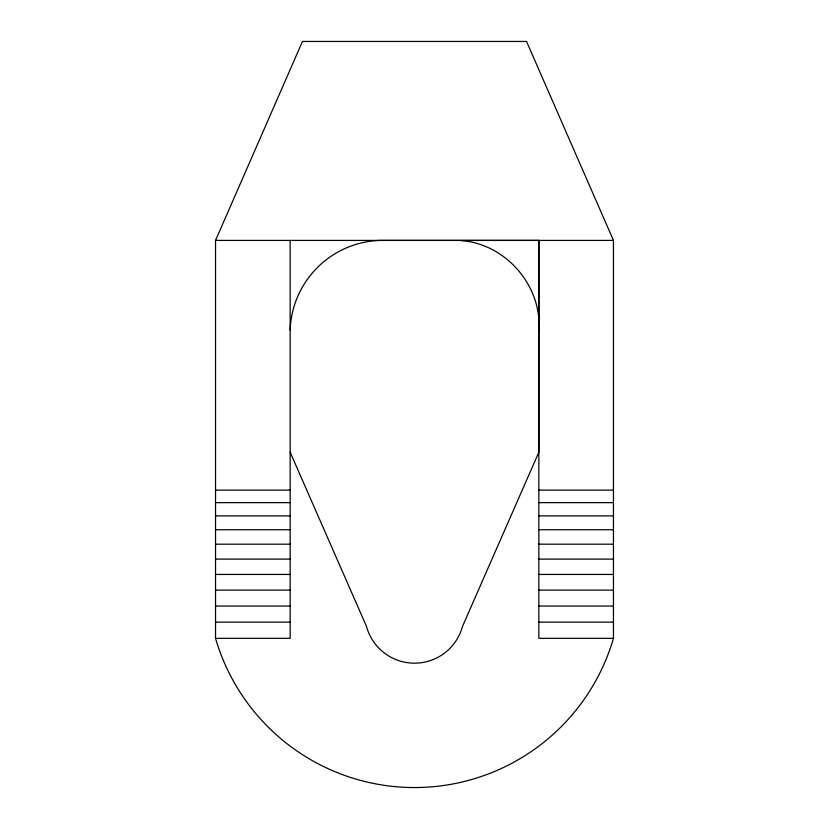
<?xml version="1.0" encoding="UTF-8"?>
<svg xmlns="http://www.w3.org/2000/svg" width="829" height="829" viewBox="0 0 829 829"><rect width="100%" height="100%" fill="white"/><g stroke="black" fill="none" stroke-linecap="round" stroke-linejoin="round"><path stroke-width="1.24" d="M290.15 329.942A93.014 93.014 0 0 1 379.682 240.41L538.85 240.41L538.85 452.199L462.541 626.33A49.74 49.74 0 0 1 366.459 626.33L290.15 452.199M290.15 240.4L290.15 638.33L215.54 638.33L215.54 240.41L302.461 41.45L526.539 41.45L613.46 240.41L613.46 638.33L538.85 638.33L538.85 240.4M215.54 240.41L613.46 240.41M215.54 490.105L290.15 490.105M538.85 490.105L613.46 490.105M215.54 502.643L290.15 502.643M538.85 502.643L613.46 502.643M215.54 515.876L290.15 515.876M538.85 515.876L613.46 515.876M215.54 529.741L290.15 529.741M538.85 529.741L613.46 529.741M215.54 544.176L290.15 544.176M538.85 544.176L613.46 544.176M215.54 559.109L290.15 559.109M538.85 559.109L613.46 559.109M215.54 574.445L290.15 574.445M538.85 574.445L613.46 574.445M215.54 590.113L290.15 590.113M538.85 590.113L613.46 590.113M215.54 606.04L290.15 606.04M538.85 606.04L613.46 606.04M215.54 622.144L290.15 622.144M538.85 622.144L613.46 622.144M461.193 240.628C505.535 243.705 541.959 285.611 538.85 329.942M613.46 638.33A207.25 207.25 0 0 1 215.54 638.33"/></g></svg>
